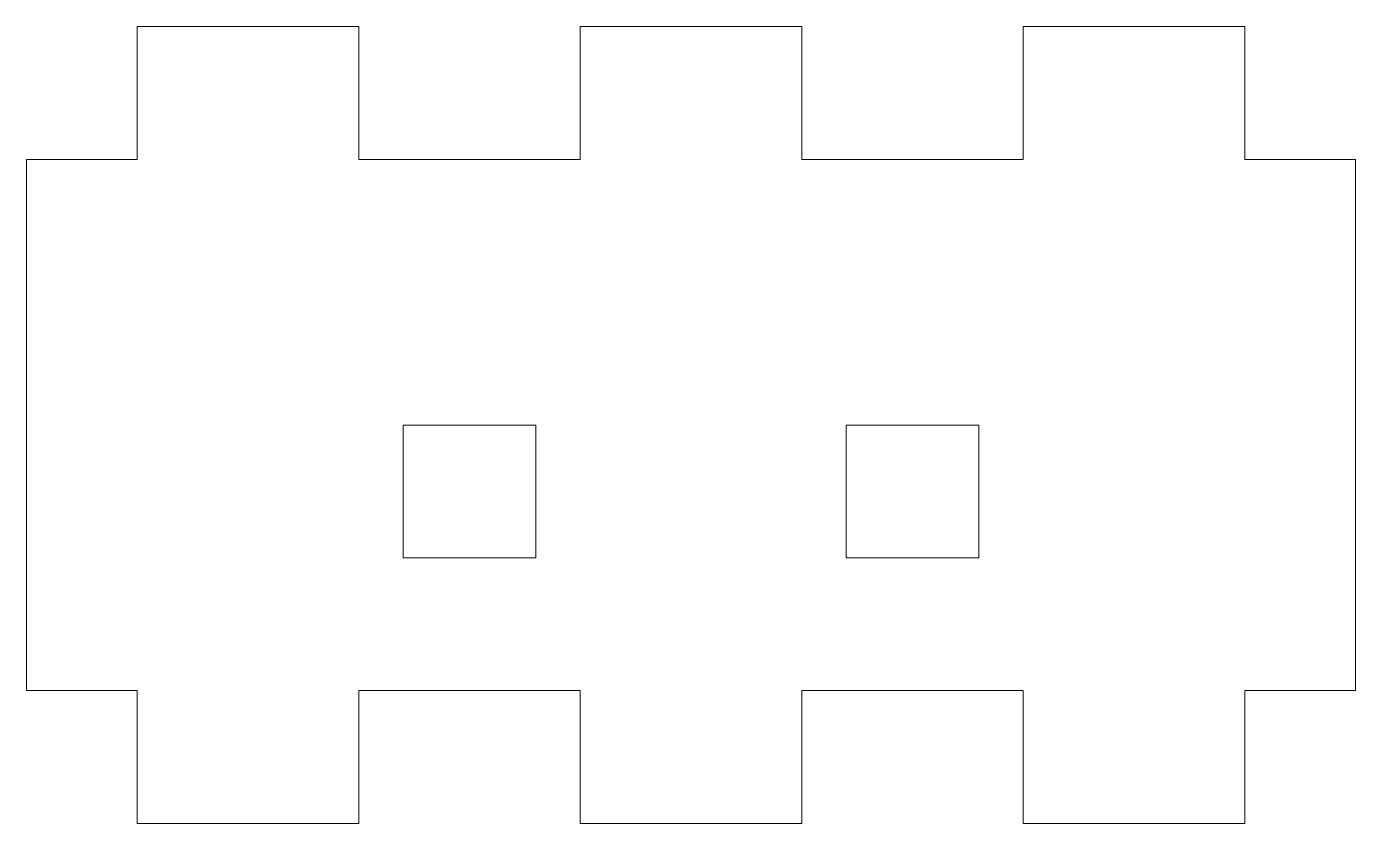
# Model space of a CAD drawing. Header units: millimetres. Extents: x -15 to 15, y -9 to 9.
import ezdxf

# ---------------------------------------------------------------- set-up
doc = ezdxf.new("R2010")
doc.units = ezdxf.units.MM

msp = doc.modelspace()

# ---------------------------------------------------------------- linework, layer by layer
at = {"color": 7, "linetype": 'Continuous', "lineweight": 15}
for p, q in [((-12.5, 9), (-7.5, 9)), ((-12.5, 6), (-12.5, 9)), ((-7.5, 9), (-7.5, 6)), ((-2.5, 9), (2.5, 9)), ((-2.5, 6), (-2.5, 9)), ((2.5, 9), (2.5, 6)), ((7.5, 9), (12.5, 9)), ((7.5, 6), (7.5, 9)), ((12.5, 9), (12.5, 6)), ((-15, -6), (-15, 6)), ((-15, 6), (-12.5, 6)), ((-7.5, 6), (-2.5, 6)), ((2.5, 6), (7.5, 6)), ((12.5, 6), (15, 6)), ((15, 6), (15, -6)), ((-6.5, 0), (-3.5, 0)), ((-6.5, -3), (-6.5, 0)), ((-3.5, 0), (-3.5, -3)), ((3.5, 0), (6.5, 0)), ((3.5, -3), (3.5, 0)), ((6.5, 0), (6.5, -3)), ((-3.5, -3), (-6.5, -3)), ((6.5, -3), (3.5, -3)), ((-12.5, -6), (-15, -6)), ((-12.5, -9), (-12.5, -6)), ((-7.5, -6), (-7.5, -9)), ((-2.5, -6), (-7.5, -6)), ((-2.5, -9), (-2.5, -6)), ((2.5, -6), (2.5, -9)), ((7.5, -6), (2.5, -6)), ((7.5, -9), (7.5, -6)), ((12.5, -6), (12.5, -9)), ((15, -6), (12.5, -6)), ((-7.5, -9), (-12.5, -9)), ((2.5, -9), (-2.5, -9)), ((12.5, -9), (7.5, -9))]:
    msp.add_line(p, q, dxfattribs=at)

doc.saveas('drawing.dxf')
